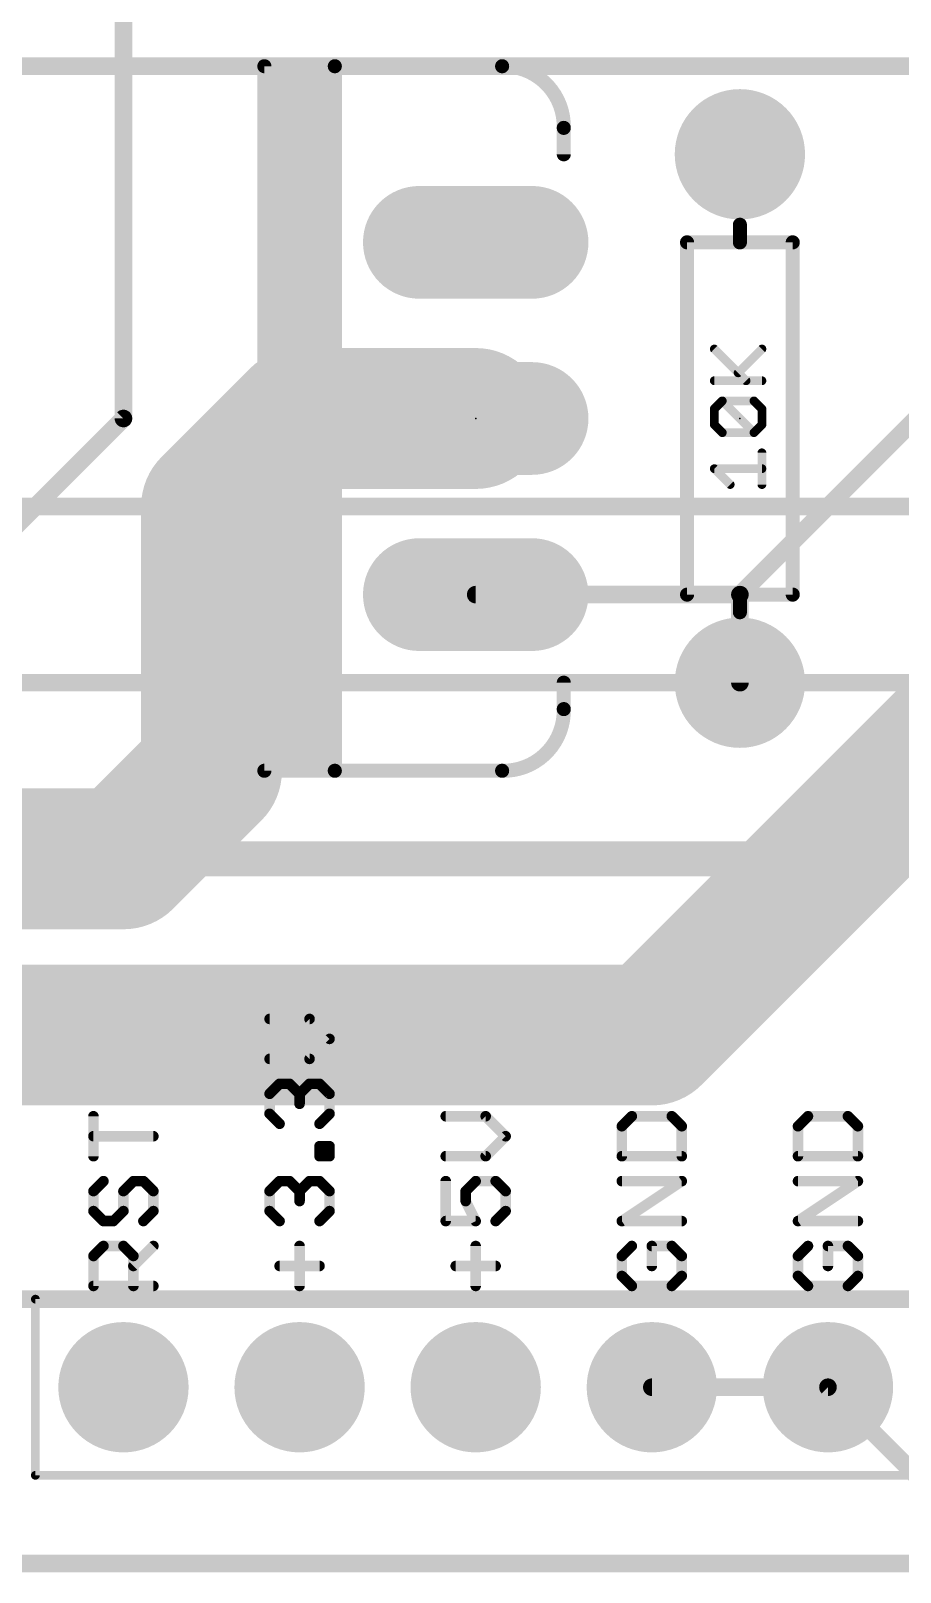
# Model space of a CAD drawing. Extents: x -15.6 to 82.7, y -6.5 to 54.7.
# Drawn here: x 22.79 to 35.33, y -0.13 to 22.1 of the extents above; entities that cross this region are included whole.
import ezdxf

# ---------------------------------------------------------------- set-up
doc = ezdxf.new("R2010")
doc.units = 0
for name, color, linetype in [('1', 12, 'CONTINUOUS'), ('16', 132, 'CONTINUOUS'), ('17', 110, 'CONTINUOUS'), ('20', 53, 'CONTINUOUS'), ('21', 41, 'CONTINUOUS'), ('22', 40, 'CONTINUOUS'), ('23', 53, 'CONTINUOUS'), ('51', 53, 'CONTINUOUS')]:
    doc.layers.add(name, color=color, linetype=linetype)

# ---------------------------------------------------------------- blocks, each defined once
blk = doc.blocks.new('RECT')
blk.add_solid([(-0.5, -0.5), (0.5, -0.5), (-0.5, 0.5), (0.5, 0.5)])
blk = doc.blocks.new('LONGP100')
at = {"const_width": 1}
blk.add_lwpolyline([(-0.5, 0), (0.5, 0)], dxfattribs=at)
at = {"const_width": 0.5}
for points in [[(-0.5, 0.25, 1), (-0.5, -0.25)], [(0.5, -0.25, 1), (0.5, 0.25)]]:
    blk.add_lwpolyline(points, format="xyb", dxfattribs=at)
blk = doc.blocks.new('ROUNDP')
at = {"const_width": 0.5}
blk.add_lwpolyline([(0, -0.25, 1), (0, 0.25, 1), (0, -0.25)], format="xyb", dxfattribs=at)

msp = doc.modelspace()

# ---------------------------------------------------------------- linework, layer by layer
at = {"layer": '1'}
for points, const_width in [([(24.13, 16.51), (24.13, 24.13)], 0.254), ([(57.15, 21.59), (17.78, 21.59)], 0.254), ([(25.4, 15.24), (26.67, 16.51)], 2.032), ([(26.67, 16.51), (29.21, 16.51)], 2.032), ([(21.59, 13.97), (24.13, 16.51)], 0.254), ([(33.02, 13.97), (35.56, 16.51)], 0.254), ([(25.4, 11.43), (25.4, 15.24)], 2.032), ([(17.78, 15.24), (67.31, 15.24)], 0.254), ([(29.21, 13.97), (33.02, 13.97)], 0.254), ([(33.02, 13.97), (33.02, 12.7)], 0.254), ([(31.75, 7.62), (36.83, 12.7)], 2.032), ([(12.7, 12.7), (67.31, 12.7)], 0.254), ([(24.13, 10.16), (25.4, 11.43)], 2.032), ([(13.97, 10.16), (24.13, 10.16)], 2.032), ([(9.033, 7.62), (31.75, 7.62)], 2.032), ([(67.31, 3.81), (5.08, 3.81)], 0.254)]:
    msp.add_lwpolyline(points, dxfattribs=dict(at, const_width=const_width))
for points, const_width in [([(26.67, 17.018, 1), (26.67, 16.002)], 1.016), ([(27.0292, 16.1508, 1), (26.3108, 16.8692)], 1.016), ([(29.21, 16.002, 1), (29.21, 17.018)], 1.016), ([(24.0665, 16.51, 1), (24.1935, 16.51)], 0.127), ([(24.1749, 16.4651, 1), (24.0851, 16.5549)], 0.127), ([(25.908, 15.24, 1), (24.892, 15.24)], 1.016), ([(25.0408, 15.5992, 1), (25.7592, 14.8808)], 1.016), ([(29.21, 14.0335, 1), (29.21, 13.9065)], 0.127), ([(33.0835, 13.97, 1), (32.9565, 13.97)], 0.127), ([(32.9751, 14.0149, 1), (33.0649, 13.9251)], 0.127), ([(33.02, 13.9065, 1), (33.02, 14.0335)], 0.127), ([(32.9565, 12.7, 1), (33.0835, 12.7)], 0.127), ([(25.7592, 11.0708, 1), (25.0408, 11.7892)], 1.016), ([(24.892, 11.43, 1), (25.908, 11.43)], 1.016), ([(24.13, 9.652, 1), (24.13, 10.668)], 1.016), ([(23.7708, 10.5192, 1), (24.4892, 9.8008)], 1.016), ([(31.3908, 7.9792, 1), (32.1092, 7.2608)], 1.016), ([(31.75, 7.112, 1), (31.75, 8.128)], 1.016)]:
    msp.add_lwpolyline(points, format="xyb", dxfattribs=dict(at, const_width=const_width))
at = {"layer": '16', "const_width": 0.254}
for points in [[(17.78, 21.59), (57.15, 21.59)], [(67.31, 15.24), (17.78, 15.24)], [(12.7, 12.7), (67.31, 12.7)], [(67.31, 3.81), (5.08, 3.81)], [(31.75, 2.54), (34.29, 2.54)], [(34.29, 2.54), (35.814, 1.016)]]:
    msp.add_lwpolyline(points, dxfattribs=at)
at = {"layer": '16', "const_width": 0.127}
for points in [[(31.75, 2.6035, 1), (31.75, 2.4765)], [(34.3349, 2.5849, 1), (34.2451, 2.4951)], [(34.29, 2.4765, 1), (34.29, 2.6035)]]:
    msp.add_lwpolyline(points, format="xyb", dxfattribs=at)
at = {"layer": '20', "const_width": 0.2032}
msp.add_lwpolyline([(5.08, 0), (80.01, 0)], dxfattribs=at)
at = {"layer": '21'}
for points, const_width in [([(26.162, 11.43), (26.162, 21.59)], 0.2032), ([(26.162, 21.59), (27.178, 21.59)], 0.2032), ([(27.178, 21.59), (29.591, 21.59)], 0.2032), ([(27.178, 21.59), (27.178, 11.43)], 0.2032), ([(30.48, 20.701), (30.48, 20.32)], 0.2032), ([(33.02, 19.05), (33.02, 19.304)], 0.2032), ([(32.258, 13.97), (32.258, 19.05)], 0.2032), ([(32.258, 19.05), (33.02, 19.05)], 0.2032), ([(33.02, 19.05), (33.782, 19.05)], 0.2032), ([(33.782, 19.05), (33.782, 13.97)], 0.2032), ([(33.1087, 17.0543), (32.6511, 17.5119)], 0.127), ([(32.9943, 17.1687), (33.3375, 17.5119)], 0.127), ([(32.6511, 17.0543), (33.3375, 17.0543)], 0.127), ([(32.6511, 16.6491), (32.7655, 16.7635)], 0.127), ([(32.6511, 16.4203), (32.6511, 16.6491)], 0.127), ([(32.7655, 16.7635), (33.2231, 16.7635)], 0.127), ([(33.2231, 16.3059), (32.7655, 16.7635)], 0.127), ([(33.2231, 16.7635), (33.3375, 16.6491)], 0.127), ([(33.3375, 16.6491), (33.3375, 16.4203)], 0.127), ([(32.7655, 16.3059), (32.6511, 16.4203)], 0.127), ([(33.3375, 16.4203), (33.2231, 16.3059)], 0.127), ([(33.2231, 16.3059), (32.7655, 16.3059)], 0.127), ([(33.3375, 15.5575), (33.3375, 16.0151)], 0.127), ([(32.8799, 15.5575), (32.6511, 15.7863)], 0.127), ([(32.6511, 15.7863), (33.3375, 15.7863)], 0.127), ([(33.02, 13.97), (32.258, 13.97)], 0.2032), ([(33.782, 13.97), (33.02, 13.97)], 0.2032), ([(33.02, 13.97), (33.02, 13.716)], 0.2032), ([(30.48, 12.319), (30.48, 12.7)], 0.2032), ([(27.178, 11.43), (26.162, 11.43)], 0.2032), ([(27.178, 11.43), (29.591, 11.43)], 0.2032), ([(15.24, 10.16), (45.72, 10.16)], 0.508), ([(26.8137, 7.851), (26.2375, 7.851)], 0.1524), ([(27.1018, 7.5629), (26.8137, 7.851)], 0.1524), ([(26.8137, 7.2748), (27.1018, 7.5629)], 0.1524), ([(26.2375, 7.2748), (26.8137, 7.2748)], 0.1524), ([(26.2375, 6.7715), (26.3815, 6.9155)], 0.1524), ([(26.3815, 6.9155), (26.5256, 6.9155)], 0.1524), ([(26.5256, 6.9155), (26.6696, 6.7715)], 0.1524), ([(26.6696, 6.7715), (26.8137, 6.9155)], 0.1524), ([(26.8137, 6.9155), (26.9577, 6.9155)], 0.1524), ([(26.9577, 6.9155), (27.1018, 6.7715)], 0.1524), ([(26.2375, 6.4834), (26.2375, 6.7715)], 0.1524), ([(26.6696, 6.7715), (26.6696, 6.6274)], 0.1524), ([(27.1018, 6.7715), (27.1018, 6.4834)], 0.1524), ([(23.6975, 5.8715), (23.6975, 6.4478)], 0.1524), ([(26.3815, 6.3393), (26.2375, 6.4834)], 0.1524), ([(27.1018, 6.4834), (26.9577, 6.3393)], 0.1524), ([(29.3537, 6.4478), (28.7775, 6.4478)], 0.1524), ([(29.6418, 6.1597), (29.3537, 6.4478)], 0.1524), ([(31.4615, 6.4478), (31.3175, 6.3037)], 0.1524), ([(32.0377, 6.4478), (31.4615, 6.4478)], 0.1524), ([(32.1818, 6.3037), (32.0377, 6.4478)], 0.1524), ([(34.0015, 6.4478), (33.8575, 6.3037)], 0.1524), ([(34.5777, 6.4478), (34.0015, 6.4478)], 0.1524), ([(34.7218, 6.3037), (34.5777, 6.4478)], 0.1524), ([(24.5618, 6.1597), (23.6975, 6.1597)], 0.1524), ([(29.3537, 5.8715), (29.6418, 6.1597)], 0.1524), ([(31.3175, 6.3037), (31.3175, 5.8715)], 0.1524), ([(32.1818, 5.8715), (32.1818, 6.3037)], 0.1524), ([(33.8575, 6.3037), (33.8575, 5.8715)], 0.1524), ([(34.7218, 5.8715), (34.7218, 6.3037)], 0.1524), ([(26.9577, 5.8715), (26.9577, 6.0156)], 0.1524), ([(26.9577, 6.0156), (27.1018, 6.0156)], 0.1524), ([(27.1018, 6.0156), (27.1018, 5.8715)], 0.1524), ([(27.1018, 5.8715), (26.9577, 5.8715)], 0.1524), ([(28.7775, 5.8715), (29.3537, 5.8715)], 0.1524), ([(31.3175, 5.8715), (32.1818, 5.8715)], 0.1524), ([(33.8575, 5.8715), (34.7218, 5.8715)], 0.1524), ([(23.8415, 5.5122), (23.6975, 5.3682)], 0.1524), ([(24.1296, 5.3682), (24.2737, 5.5122)], 0.1524), ([(24.2737, 5.5122), (24.4177, 5.5122)], 0.1524), ([(24.4177, 5.5122), (24.5618, 5.3682)], 0.1524), ([(26.2375, 5.3682), (26.3815, 5.5122)], 0.1524), ([(26.3815, 5.5122), (26.5256, 5.5122)], 0.1524), ([(26.5256, 5.5122), (26.6696, 5.3682)], 0.1524), ([(26.6696, 5.3682), (26.8137, 5.5122)], 0.1524), ([(26.8137, 5.5122), (26.9577, 5.5122)], 0.1524), ([(26.9577, 5.5122), (27.1018, 5.3682)], 0.1524), ([(28.7775, 5.5122), (28.7775, 4.936)], 0.1524), ([(29.0656, 5.3682), (29.2096, 5.5122)], 0.1524), ([(29.2096, 5.5122), (29.4977, 5.5122)], 0.1524), ([(29.4977, 5.5122), (29.6418, 5.3682)], 0.1524), ([(31.3175, 4.936), (32.1818, 5.5122)], 0.1524), ([(32.1818, 5.5122), (31.3175, 5.5122)], 0.1524), ([(33.8575, 4.936), (34.7218, 5.5122)], 0.1524), ([(34.7218, 5.5122), (33.8575, 5.5122)], 0.1524), ([(23.6975, 5.3682), (23.6975, 5.0801)], 0.1524), ([(24.1296, 5.0801), (24.1296, 5.3682)], 0.1524), ([(24.5618, 5.3682), (24.5618, 5.0801)], 0.1524), ([(26.2375, 5.0801), (26.2375, 5.3682)], 0.1524), ([(26.6696, 5.3682), (26.6696, 5.2241)], 0.1524), ([(27.1018, 5.3682), (27.1018, 5.0801)], 0.1524), ([(29.0656, 5.2241), (29.0656, 5.3682)], 0.1524), ([(29.6418, 5.3682), (29.6418, 5.0801)], 0.1524), ([(23.6975, 5.0801), (23.8415, 4.936)], 0.1524), ([(23.9856, 4.936), (24.1296, 5.0801)], 0.1524), ([(24.5618, 5.0801), (24.4177, 4.936)], 0.1524), ([(26.3815, 4.936), (26.2375, 5.0801)], 0.1524), ([(27.1018, 5.0801), (26.9577, 4.936)], 0.1524), ([(29.2096, 4.936), (29.0656, 5.2241)], 0.1524), ([(29.6418, 5.0801), (29.4977, 4.936)], 0.1524), ([(23.8415, 4.936), (23.9856, 4.936)], 0.1524), ([(28.7775, 4.936), (29.2096, 4.936)], 0.1524), ([(32.1818, 4.936), (31.3175, 4.936)], 0.1524), ([(34.7218, 4.936), (33.8575, 4.936)], 0.1524), ([(23.6975, 4.4327), (23.8415, 4.5767)], 0.1524), ([(23.6975, 4.0005), (23.6975, 4.4327)], 0.1524), ([(23.8415, 4.5767), (24.1296, 4.5767)], 0.1524), ([(24.1296, 4.5767), (24.2737, 4.4327)], 0.1524), ([(24.2737, 4.2886), (24.5618, 4.5767)], 0.1524), ([(24.2737, 4.4327), (24.2737, 4.0005)], 0.1524), ([(26.6696, 4.0005), (26.6696, 4.5767)], 0.1524), ([(29.2096, 4.0005), (29.2096, 4.5767)], 0.1524), ([(31.4615, 4.5767), (31.3175, 4.4327)], 0.1524), ([(31.3175, 4.4327), (31.3175, 4.1446)], 0.1524), ([(32.0377, 4.5767), (31.7496, 4.5767)], 0.1524), ([(31.7496, 4.5767), (31.7496, 4.2886)], 0.1524), ([(32.1818, 4.4327), (32.0377, 4.5767)], 0.1524), ([(32.1818, 4.1446), (32.1818, 4.4327)], 0.1524), ([(34.0015, 4.5767), (33.8575, 4.4327)], 0.1524), ([(33.8575, 4.4327), (33.8575, 4.1446)], 0.1524), ([(34.5777, 4.5767), (34.2896, 4.5767)], 0.1524), ([(34.2896, 4.5767), (34.2896, 4.2886)], 0.1524), ([(34.7218, 4.4327), (34.5777, 4.5767)], 0.1524), ([(34.7218, 4.1446), (34.7218, 4.4327)], 0.1524), ([(26.3815, 4.2886), (26.9577, 4.2886)], 0.1524), ([(28.9215, 4.2886), (29.4977, 4.2886)], 0.1524), ([(24.5618, 4.0005), (23.6975, 4.0005)], 0.1524), ([(31.3175, 4.1446), (31.4615, 4.0005)], 0.1524), ([(31.4615, 4.0005), (32.0377, 4.0005)], 0.1524), ([(32.0377, 4.0005), (32.1818, 4.1446)], 0.1524), ([(33.8575, 4.1446), (34.0015, 4.0005)], 0.1524), ([(34.0015, 4.0005), (34.5777, 4.0005)], 0.1524), ([(34.5777, 4.0005), (34.7218, 4.1446)], 0.1524)]:
    msp.add_lwpolyline(points, dxfattribs=dict(at, const_width=const_width))
for points, const_width in [([(26.2128, 21.59, 1), (26.1112, 21.59)], 0.1016), ([(26.162, 21.6408, 1), (26.162, 21.5392)], 0.1016), ([(27.178, 21.6408, 1), (27.178, 21.5392)], 0.1016), ([(27.2288, 21.59, 1), (27.1272, 21.59)], 0.1016), ([(27.178, 21.5392, 1), (27.178, 21.6408)], 0.1016), ([(30.48, 20.701, 0.4286), (29.591, 21.59)], 0.2032), ([(29.5898, 21.6408, 1), (29.5922, 21.5392)], 0.1016), ([(29.591, 21.5392, 1), (29.591, 21.6408)], 0.1016), ([(30.5308, 20.701, 1), (30.4292, 20.701)], 0.1016), ([(30.4292, 20.7022, 1), (30.5308, 20.6998)], 0.1016), ([(30.4292, 20.32, 1), (30.5308, 20.32)], 0.1016), ([(33.0708, 19.304, 1), (32.9692, 19.304)], 0.1016), ([(32.3088, 19.05, 1), (32.2072, 19.05)], 0.1016), ([(32.258, 19.1008, 1), (32.258, 18.9992)], 0.1016), ([(33.02, 19.1008, 1), (33.02, 18.9992)], 0.1016), ([(33.02, 18.9992, 1), (33.02, 19.1008)], 0.1016), ([(33.8328, 19.05, 1), (33.7312, 19.05)], 0.1016), ([(33.782, 18.9992, 1), (33.782, 19.1008)], 0.1016), ([(32.9692, 19.05, 1), (33.0708, 19.05)], 0.1016), ([(32.6736, 17.5344, 1), (32.6287, 17.4895)], 0.0635), ([(33.36, 17.4895, 1), (33.315, 17.5344)], 0.0635), ([(32.6511, 17.0861, 1), (32.6511, 17.0226)], 0.0635), ([(32.9719, 17.1912, 1), (33.0168, 17.1463)], 0.0635), ([(33.3375, 17.0226, 1), (33.3375, 17.0861)], 0.0635), ([(33.0863, 17.0319, 1), (33.1312, 17.0768)], 0.0635), ([(32.6829, 16.6491, 1), (32.6194, 16.6491)], 0.0635), ([(32.6287, 16.6716, 1), (32.6736, 16.6267)], 0.0635), ([(32.7655, 16.7953, 1), (32.7655, 16.7318)], 0.0635), ([(32.788, 16.786, 1), (32.7431, 16.7411)], 0.0635), ([(32.788, 16.7411, 1), (32.7431, 16.786)], 0.0635), ([(33.2456, 16.786, 1), (33.2007, 16.7411)], 0.0635), ([(33.2231, 16.7318, 1), (33.2231, 16.7953)], 0.0635), ([(33.3693, 16.6491, 1), (33.3057, 16.6491)], 0.0635), ([(33.315, 16.6267, 1), (33.36, 16.6716)], 0.0635), ([(32.6194, 16.4203, 1), (32.6829, 16.4203)], 0.0635), ([(32.6736, 16.4428, 1), (32.6287, 16.3979)], 0.0635), ([(33.3057, 16.4203, 1), (33.3693, 16.4203)], 0.0635), ([(33.36, 16.3979, 1), (33.315, 16.4428)], 0.0635), ([(32.7655, 16.3377, 1), (32.7655, 16.2742)], 0.0635), ([(32.7431, 16.2835, 1), (32.788, 16.3284)], 0.0635), ([(33.2007, 16.3284, 1), (33.2456, 16.2835)], 0.0635), ([(33.2007, 16.2835, 1), (33.2456, 16.3284)], 0.0635), ([(33.2231, 16.2742, 1), (33.2231, 16.3377)], 0.0635), ([(33.3693, 16.0151, 1), (33.3057, 16.0151)], 0.0635), ([(32.6511, 15.818, 1), (32.6511, 15.7545)], 0.0635), ([(32.6736, 15.8087, 1), (32.6287, 15.7638)], 0.0635), ([(33.3375, 15.7545, 1), (33.3375, 15.818)], 0.0635), ([(32.8575, 15.535, 1), (32.9024, 15.58)], 0.0635), ([(33.3057, 15.5575, 1), (33.3693, 15.5575)], 0.0635), ([(32.258, 14.0208, 1), (32.258, 13.9192)], 0.1016), ([(32.2072, 13.97, 1), (32.3088, 13.97)], 0.1016), ([(33.02, 14.0208, 1), (33.02, 13.9192)], 0.1016), ([(33.0708, 13.97, 1), (32.9692, 13.97)], 0.1016), ([(33.02, 13.9192, 1), (33.02, 14.0208)], 0.1016), ([(33.7312, 13.97, 1), (33.8328, 13.97)], 0.1016), ([(33.782, 13.9192, 1), (33.782, 14.0208)], 0.1016), ([(32.9692, 13.716, 1), (33.0708, 13.716)], 0.1016), ([(30.5308, 12.7, 1), (30.4292, 12.7)], 0.1016), ([(29.591, 11.43, 0.4286), (30.48, 12.319)], 0.2032), ([(30.5308, 12.3202, 1), (30.4292, 12.3178)], 0.1016), ([(30.4292, 12.319, 1), (30.5308, 12.319)], 0.1016), ([(26.162, 11.4808, 1), (26.162, 11.3792)], 0.1016), ([(26.1112, 11.43, 1), (26.2128, 11.43)], 0.1016), ([(27.178, 11.4808, 1), (27.178, 11.3792)], 0.1016), ([(27.1272, 11.43, 1), (27.2288, 11.43)], 0.1016), ([(27.178, 11.3792, 1), (27.178, 11.4808)], 0.1016), ([(29.5922, 11.4808, 1), (29.5898, 11.3792)], 0.1016), ([(29.591, 11.3792, 1), (29.591, 11.4808)], 0.1016), ([(26.2375, 7.8891, 1), (26.2375, 7.8129)], 0.0762), ([(26.8406, 7.878, 1), (26.7867, 7.8241)], 0.0762), ([(26.8137, 7.8129, 1), (26.8137, 7.8891)], 0.0762), ([(27.1287, 7.536, 1), (27.0749, 7.5899)], 0.0762), ([(27.0749, 7.536, 1), (27.1287, 7.5899)], 0.0762), ([(26.2375, 7.3129, 1), (26.2375, 7.2367)], 0.0762), ([(26.7867, 7.3018, 1), (26.8406, 7.2479)], 0.0762), ([(26.8137, 7.2367, 1), (26.8137, 7.3129)], 0.0762), ([(26.3815, 6.9536, 1), (26.3815, 6.8774)], 0.0762), ([(26.4085, 6.8886, 1), (26.3546, 6.9425)], 0.0762), ([(26.5525, 6.9425, 1), (26.4986, 6.8886)], 0.0762), ([(26.5256, 6.8774, 1), (26.5256, 6.9536)], 0.0762), ([(26.8137, 6.9536, 1), (26.8137, 6.8774)], 0.0762), ([(26.8406, 6.8886, 1), (26.7867, 6.9425)], 0.0762), ([(26.9847, 6.9425, 1), (26.9308, 6.8886)], 0.0762), ([(26.9577, 6.8774, 1), (26.9577, 6.9536)], 0.0762), ([(26.2105, 6.7984, 1), (26.2644, 6.7445)], 0.0762), ([(26.2756, 6.7715, 1), (26.1994, 6.7715)], 0.0762), ([(26.7077, 6.7715, 1), (26.6315, 6.7715)], 0.0762), ([(26.6427, 6.7984, 1), (26.6966, 6.7445)], 0.0762), ([(26.6427, 6.7445, 1), (26.6966, 6.7984)], 0.0762), ([(27.1399, 6.7715, 1), (27.0637, 6.7715)], 0.0762), ([(27.0749, 6.7445, 1), (27.1287, 6.7984)], 0.0762), ([(23.7356, 6.4478, 1), (23.6594, 6.4478)], 0.0762), ([(26.2644, 6.5103, 1), (26.2105, 6.4564)], 0.0762), ([(26.1994, 6.4834, 1), (26.2756, 6.4834)], 0.0762), ([(26.6315, 6.6274, 1), (26.7077, 6.6274)], 0.0762), ([(27.0637, 6.4834, 1), (27.1399, 6.4834)], 0.0762), ([(27.1287, 6.4564, 1), (27.0749, 6.5103)], 0.0762), ([(28.7775, 6.4859, 1), (28.7775, 6.4097)], 0.0762), ([(29.3806, 6.4747, 1), (29.3267, 6.4208)], 0.0762), ([(29.3537, 6.4097, 1), (29.3537, 6.4859)], 0.0762), ([(31.4615, 6.4859, 1), (31.4615, 6.4097)], 0.0762), ([(31.4885, 6.4208, 1), (31.4346, 6.4747)], 0.0762), ([(32.0647, 6.4747, 1), (32.0108, 6.4208)], 0.0762), ([(32.0377, 6.4097, 1), (32.0377, 6.4859)], 0.0762), ([(34.0015, 6.4859, 1), (34.0015, 6.4097)], 0.0762), ([(34.0285, 6.4208, 1), (33.9746, 6.4747)], 0.0762), ([(34.6047, 6.4747, 1), (34.5508, 6.4208)], 0.0762), ([(34.5777, 6.4097, 1), (34.5777, 6.4859)], 0.0762), ([(23.6975, 6.1978, 1), (23.6975, 6.1216)], 0.0762), ([(24.5618, 6.1216, 1), (24.5618, 6.1978)], 0.0762), ([(26.3546, 6.3124, 1), (26.4085, 6.3662)], 0.0762), ([(26.9308, 6.3662, 1), (26.9847, 6.3124)], 0.0762), ([(29.6687, 6.1327, 1), (29.6149, 6.1866)], 0.0762), ([(29.6149, 6.1327, 1), (29.6687, 6.1866)], 0.0762), ([(31.3556, 6.3037, 1), (31.2794, 6.3037)], 0.0762), ([(31.2905, 6.3306, 1), (31.3444, 6.2768)], 0.0762), ([(32.2199, 6.3037, 1), (32.1437, 6.3037)], 0.0762), ([(32.1549, 6.2768, 1), (32.2087, 6.3306)], 0.0762), ([(33.8956, 6.3037, 1), (33.8194, 6.3037)], 0.0762), ([(33.8305, 6.3306, 1), (33.8844, 6.2768)], 0.0762), ([(34.7599, 6.3037, 1), (34.6837, 6.3037)], 0.0762), ([(34.6949, 6.2768, 1), (34.7487, 6.3306)], 0.0762), ([(26.9958, 6.0156, 1), (26.9196, 6.0156)], 0.0762), ([(26.9577, 6.0537, 1), (26.9577, 5.9775)], 0.0762), ([(27.1399, 6.0156, 1), (27.0637, 6.0156)], 0.0762), ([(27.1018, 5.9775, 1), (27.1018, 6.0537)], 0.0762), ([(23.6594, 5.8715, 1), (23.7356, 5.8715)], 0.0762), ([(26.9577, 5.9096, 1), (26.9577, 5.8334)], 0.0762), ([(26.9196, 5.8715, 1), (26.9958, 5.8715)], 0.0762), ([(27.0637, 5.8715, 1), (27.1399, 5.8715)], 0.0762), ([(27.1018, 5.8334, 1), (27.1018, 5.9096)], 0.0762), ([(28.7775, 5.9096, 1), (28.7775, 5.8334)], 0.0762), ([(29.3267, 5.8985, 1), (29.3806, 5.8446)], 0.0762), ([(29.3537, 5.8334, 1), (29.3537, 5.9096)], 0.0762), ([(31.3175, 5.9096, 1), (31.3175, 5.8334)], 0.0762), ([(31.2794, 5.8715, 1), (31.3556, 5.8715)], 0.0762), ([(32.1437, 5.8715, 1), (32.2199, 5.8715)], 0.0762), ([(32.1818, 5.8334, 1), (32.1818, 5.9096)], 0.0762), ([(33.8575, 5.9096, 1), (33.8575, 5.8334)], 0.0762), ([(33.8194, 5.8715, 1), (33.8956, 5.8715)], 0.0762), ([(34.6837, 5.8715, 1), (34.7599, 5.8715)], 0.0762), ([(34.7218, 5.8334, 1), (34.7218, 5.9096)], 0.0762), ([(23.8685, 5.4853, 1), (23.8146, 5.5392)], 0.0762), ([(24.2737, 5.5503, 1), (24.2737, 5.4741)], 0.0762), ([(24.3006, 5.4853, 1), (24.2467, 5.5392)], 0.0762), ([(24.4447, 5.5392, 1), (24.3908, 5.4853)], 0.0762), ([(24.4177, 5.4741, 1), (24.4177, 5.5503)], 0.0762), ([(26.3815, 5.5503, 1), (26.3815, 5.4741)], 0.0762), ([(26.4085, 5.4853, 1), (26.3546, 5.5392)], 0.0762), ([(26.5525, 5.5392, 1), (26.4986, 5.4853)], 0.0762), ([(26.5256, 5.4741, 1), (26.5256, 5.5503)], 0.0762), ([(26.8137, 5.5503, 1), (26.8137, 5.4741)], 0.0762), ([(26.8406, 5.4853, 1), (26.7867, 5.5392)], 0.0762), ([(26.9847, 5.5392, 1), (26.9308, 5.4853)], 0.0762), ([(26.9577, 5.4741, 1), (26.9577, 5.5503)], 0.0762), ([(28.8156, 5.5122, 1), (28.7394, 5.5122)], 0.0762), ([(29.2096, 5.5503, 1), (29.2096, 5.4741)], 0.0762), ([(29.2366, 5.4853, 1), (29.1827, 5.5392)], 0.0762), ([(29.5247, 5.5392, 1), (29.4708, 5.4853)], 0.0762), ([(29.4977, 5.4741, 1), (29.4977, 5.5503)], 0.0762), ([(31.3175, 5.5503, 1), (31.3175, 5.4741)], 0.0762), ([(32.2029, 5.4805, 1), (32.1607, 5.5439)], 0.0762), ([(32.1818, 5.4741, 1), (32.1818, 5.5503)], 0.0762), ([(33.8575, 5.5503, 1), (33.8575, 5.4741)], 0.0762), ([(34.7429, 5.4805, 1), (34.7007, 5.5439)], 0.0762), ([(34.7218, 5.4741, 1), (34.7218, 5.5503)], 0.0762), ([(23.6705, 5.3951, 1), (23.7244, 5.3412)], 0.0762), ([(23.7356, 5.3682, 1), (23.6594, 5.3682)], 0.0762), ([(24.1677, 5.3682, 1), (24.0915, 5.3682)], 0.0762), ([(24.1027, 5.3951, 1), (24.1566, 5.3412)], 0.0762), ([(24.5999, 5.3682, 1), (24.5237, 5.3682)], 0.0762), ([(24.5349, 5.3412, 1), (24.5887, 5.3951)], 0.0762), ([(26.2105, 5.3951, 1), (26.2644, 5.3412)], 0.0762), ([(26.2756, 5.3682, 1), (26.1994, 5.3682)], 0.0762), ([(26.7077, 5.3682, 1), (26.6315, 5.3682)], 0.0762), ([(26.6427, 5.3951, 1), (26.6966, 5.3412)], 0.0762), ([(26.6427, 5.3412, 1), (26.6966, 5.3951)], 0.0762), ([(27.1399, 5.3682, 1), (27.0637, 5.3682)], 0.0762), ([(27.0749, 5.3412, 1), (27.1287, 5.3951)], 0.0762), ([(29.0386, 5.3951, 1), (29.0925, 5.3412)], 0.0762), ([(29.1037, 5.3682, 1), (29.0275, 5.3682)], 0.0762), ([(29.6799, 5.3682, 1), (29.6037, 5.3682)], 0.0762), ([(29.6149, 5.3412, 1), (29.6687, 5.3951)], 0.0762), ([(23.7244, 5.107, 1), (23.6705, 5.0531)], 0.0762), ([(23.6594, 5.0801, 1), (23.7356, 5.0801)], 0.0762), ([(24.0915, 5.0801, 1), (24.1677, 5.0801)], 0.0762), ([(24.1566, 5.0531, 1), (24.1027, 5.107)], 0.0762), ([(24.5237, 5.0801, 1), (24.5999, 5.0801)], 0.0762), ([(24.5887, 5.0531, 1), (24.5349, 5.107)], 0.0762), ([(26.2644, 5.107, 1), (26.2105, 5.0531)], 0.0762), ([(26.1994, 5.0801, 1), (26.2756, 5.0801)], 0.0762), ([(26.6315, 5.2241, 1), (26.7077, 5.2241)], 0.0762), ([(27.0637, 5.0801, 1), (27.1399, 5.0801)], 0.0762), ([(27.1287, 5.0531, 1), (27.0749, 5.107)], 0.0762), ([(29.0997, 5.2412, 1), (29.0315, 5.2071)], 0.0762), ([(29.0275, 5.2241, 1), (29.1037, 5.2241)], 0.0762), ([(29.6037, 5.0801, 1), (29.6799, 5.0801)], 0.0762), ([(29.6687, 5.0531, 1), (29.6149, 5.107)], 0.0762), ([(23.8415, 4.9741, 1), (23.8415, 4.8979)], 0.0762), ([(23.8146, 4.9091, 1), (23.8685, 4.963)], 0.0762), ([(23.9586, 4.963, 1), (24.0125, 4.9091)], 0.0762), ([(23.9856, 4.8979, 1), (23.9856, 4.9741)], 0.0762), ([(24.3908, 4.963, 1), (24.4447, 4.9091)], 0.0762), ([(26.3546, 4.9091, 1), (26.4085, 4.963)], 0.0762), ([(26.9308, 4.963, 1), (26.9847, 4.9091)], 0.0762), ([(28.7775, 4.9741, 1), (28.7775, 4.8979)], 0.0762), ([(28.7394, 4.936, 1), (28.8156, 4.936)], 0.0762), ([(29.1756, 4.919, 1), (29.2437, 4.9531)], 0.0762), ([(29.2096, 4.8979, 1), (29.2096, 4.9741)], 0.0762), ([(29.4708, 4.963, 1), (29.5247, 4.9091)], 0.0762), ([(31.2963, 4.9677, 1), (31.3386, 4.9043)], 0.0762), ([(31.3175, 4.9741, 1), (31.3175, 4.8979)], 0.0762), ([(32.1818, 4.8979, 1), (32.1818, 4.9741)], 0.0762), ([(33.8363, 4.9677, 1), (33.8786, 4.9043)], 0.0762), ([(33.8575, 4.9741, 1), (33.8575, 4.8979)], 0.0762), ([(34.7218, 4.8979, 1), (34.7218, 4.9741)], 0.0762), ([(23.6705, 4.4596, 1), (23.7244, 4.4057)], 0.0762), ([(23.7356, 4.4327, 1), (23.6594, 4.4327)], 0.0762), ([(23.8415, 4.6148, 1), (23.8415, 4.5386)], 0.0762), ([(23.8685, 4.5498, 1), (23.8146, 4.6037)], 0.0762), ([(24.1566, 4.6037, 1), (24.1027, 4.5498)], 0.0762), ([(24.1296, 4.5386, 1), (24.1296, 4.6148)], 0.0762), ([(24.3118, 4.4327, 1), (24.2356, 4.4327)], 0.0762), ([(24.2467, 4.4057, 1), (24.3006, 4.4596)], 0.0762), ([(24.5887, 4.5498, 1), (24.5349, 4.6037)], 0.0762), ([(26.7077, 4.5767, 1), (26.6315, 4.5767)], 0.0762), ([(29.2477, 4.5767, 1), (29.1715, 4.5767)], 0.0762), ([(31.2905, 4.4596, 1), (31.3444, 4.4057)], 0.0762), ([(31.3556, 4.4327, 1), (31.2794, 4.4327)], 0.0762), ([(31.4885, 4.5498, 1), (31.4346, 4.6037)], 0.0762), ([(31.7496, 4.6148, 1), (31.7496, 4.5386)], 0.0762), ([(31.7877, 4.5767, 1), (31.7115, 4.5767)], 0.0762), ([(32.0647, 4.6037, 1), (32.0108, 4.5498)], 0.0762), ([(32.0377, 4.5386, 1), (32.0377, 4.6148)], 0.0762), ([(32.2199, 4.4327, 1), (32.1437, 4.4327)], 0.0762), ([(32.1549, 4.4057, 1), (32.2087, 4.4596)], 0.0762), ([(33.8305, 4.4596, 1), (33.8844, 4.4057)], 0.0762), ([(33.8956, 4.4327, 1), (33.8194, 4.4327)], 0.0762), ([(34.0285, 4.5498, 1), (33.9746, 4.6037)], 0.0762), ([(34.2896, 4.6148, 1), (34.2896, 4.5386)], 0.0762), ([(34.3277, 4.5767, 1), (34.2515, 4.5767)], 0.0762), ([(34.6047, 4.6037, 1), (34.5508, 4.5498)], 0.0762), ([(34.5777, 4.5386, 1), (34.5777, 4.6148)], 0.0762), ([(34.7599, 4.4327, 1), (34.6837, 4.4327)], 0.0762), ([(34.6949, 4.4057, 1), (34.7487, 4.4596)], 0.0762), ([(24.2467, 4.3156, 1), (24.3006, 4.2617)], 0.0762), ([(26.3815, 4.3267, 1), (26.3815, 4.2505)], 0.0762), ([(26.9577, 4.2505, 1), (26.9577, 4.3267)], 0.0762), ([(28.9215, 4.3267, 1), (28.9215, 4.2505)], 0.0762), ([(29.4977, 4.2505, 1), (29.4977, 4.3267)], 0.0762), ([(31.7115, 4.2886, 1), (31.7877, 4.2886)], 0.0762), ([(34.2515, 4.2886, 1), (34.3277, 4.2886)], 0.0762), ([(23.6975, 4.0386, 1), (23.6975, 3.9624)], 0.0762), ([(23.6594, 4.0005, 1), (23.7356, 4.0005)], 0.0762), ([(24.2356, 4.0005, 1), (24.3118, 4.0005)], 0.0762), ([(24.5618, 3.9624, 1), (24.5618, 4.0386)], 0.0762), ([(26.6315, 4.0005, 1), (26.7077, 4.0005)], 0.0762), ([(29.1715, 4.0005, 1), (29.2477, 4.0005)], 0.0762), ([(31.3444, 4.1715, 1), (31.2905, 4.1176)], 0.0762), ([(31.2794, 4.1446, 1), (31.3556, 4.1446)], 0.0762), ([(31.4615, 4.0386, 1), (31.4615, 3.9624)], 0.0762), ([(31.4346, 3.9736, 1), (31.4885, 4.0274)], 0.0762), ([(32.0108, 4.0274, 1), (32.0647, 3.9736)], 0.0762), ([(32.0377, 3.9624, 1), (32.0377, 4.0386)], 0.0762), ([(32.1437, 4.1446, 1), (32.2199, 4.1446)], 0.0762), ([(32.2087, 4.1176, 1), (32.1549, 4.1715)], 0.0762), ([(33.8844, 4.1715, 1), (33.8305, 4.1176)], 0.0762), ([(33.8194, 4.1446, 1), (33.8956, 4.1446)], 0.0762), ([(34.0015, 4.0386, 1), (34.0015, 3.9624)], 0.0762), ([(33.9746, 3.9736, 1), (34.0285, 4.0274)], 0.0762), ([(34.5508, 4.0274, 1), (34.6047, 3.9736)], 0.0762), ([(34.5777, 3.9624, 1), (34.5777, 4.0386)], 0.0762), ([(34.6837, 4.1446, 1), (34.7599, 4.1446)], 0.0762), ([(34.7487, 4.1176, 1), (34.6949, 4.1715)], 0.0762)]:
    msp.add_lwpolyline(points, format="xyb", dxfattribs=dict(at, const_width=const_width))
at = {"layer": '22', "const_width": 0.508}
msp.add_lwpolyline([(15.24, 10.16), (45.72, 10.16)], dxfattribs=at)
at = {"layer": '23'}
for p in [(29.21, 16.51), (33.02, 16.51)]:
    msp.add_point(p, dxfattribs=at)
at = {"layer": '51', "const_width": 0.0635}
for points in [[(22.86, 3.8418, 1), (22.86, 3.7782)], [(22.8917, 3.81, 1), (22.8283, 3.81)], [(22.86, 1.3017, 1), (22.86, 1.2383)], [(22.8283, 1.27, 1), (22.8917, 1.27)]]:
    msp.add_lwpolyline(points, format="xyb", dxfattribs=at)
at = {"layer": '51'}
for points, const_width in [([(22.86, 3.81), (22.86, 1.27)], 0.127), ([(38.1, 3.81), (22.86, 3.81)], 0.127), ([(22.86, 1.27), (38.1, 1.27)], 0.127), ([(2.54, 0), (57.15, 0)], 0.254)]:
    msp.add_lwpolyline(points, dxfattribs=dict(at, const_width=const_width))

# ---------------------------------------------------------------- block references
at = {"layer": '17'}
for name, p, xscale, yscale, rotation in [('ROUNDP', (33.02, 20.32), 1.8796, 1.8796, 270), ('ROUNDP', (33.02, 20.32), 1.8796, 1.8796, 270), ('LONGP100', (29.21, 19.05), 1.6256, 1.6256, 180), ('LONGP100', (29.21, 19.05), 1.6256, 1.6256, 180), ('LONGP100', (29.21, 16.51), 1.6256, 1.6256, 180), ('LONGP100', (29.21, 16.51), 1.6256, 1.6256, 180), ('LONGP100', (29.21, 13.97), 1.6256, 1.6256, 180), ('LONGP100', (29.21, 13.97), 1.6256, 1.6256, 180), ('ROUNDP', (33.02, 12.7), 1.8796, 1.8796, 270), ('ROUNDP', (33.02, 12.7), 1.8796, 1.8796, 270)]:
    msp.add_blockref(name, p, dxfattribs=dict(at, xscale=xscale, yscale=yscale, rotation=rotation))
at = {"layer": '17', "xscale": 1.8796, "yscale": 1.8796}
for p in [(24.13, 2.54), (24.13, 2.54), (26.67, 2.54), (26.67, 2.54), (29.21, 2.54), (29.21, 2.54), (31.75, 2.54), (31.75, 2.54), (34.29, 2.54), (34.29, 2.54)]:
    msp.add_blockref('ROUNDP', p, dxfattribs=at)
at = {"layer": '21', "xscale": 10.16, "yscale": 1.016, "rotation": 90}
msp.add_blockref('RECT', (26.67, 16.51), dxfattribs=at)

doc.saveas('drawing.dxf')
